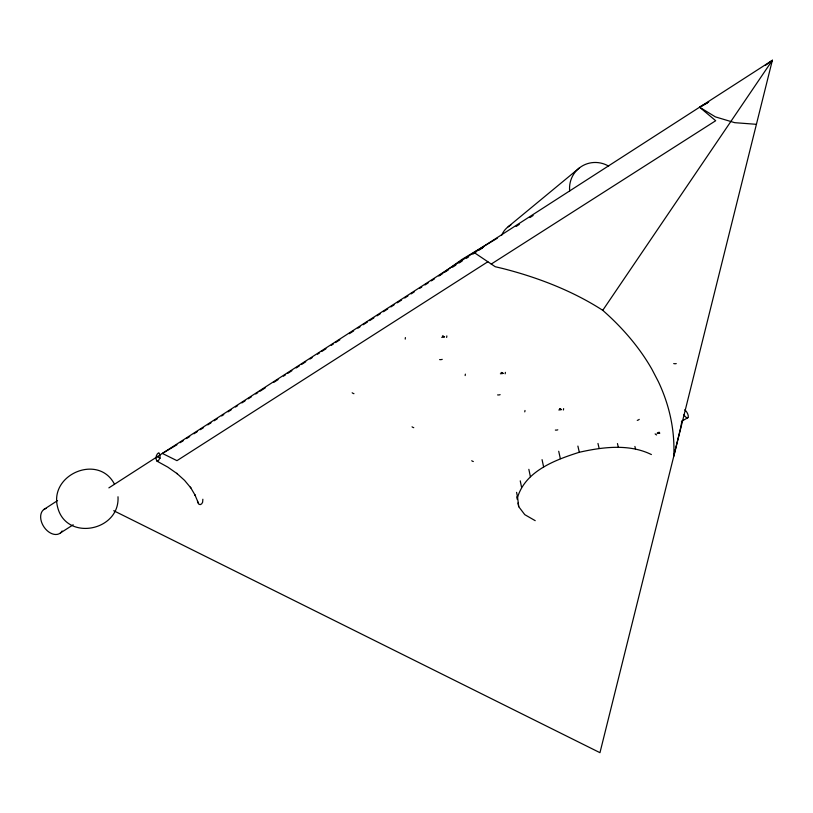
<?xml version="1.0" encoding="UTF-8"?>
<svg xmlns="http://www.w3.org/2000/svg" width="813" height="813" viewBox="0 0 813 813"><rect width="100%" height="100%" fill="white"/><g stroke="black" fill="none" stroke-linecap="round" stroke-linejoin="round"><path stroke-width="1.22" d="M405.372 337.568L405.23 339.112M117.997 496.763C120.09 531.204 65.975 541.773 57.571 507.007C49.095 474.467 98.322 453.502 114.318 483.898M108.871 487.881L772.35 60.314L599.964 752.686L113.718 510.716M535.208 520.666L524.771 514.649L518.724 506.682L517.576 497.271C525.726 470.798 555.299 459.914 579.313 452.262C602.758 447.008 629.11 443.593 651.396 454.548M771.171 62.56L772.35 60.314L765.399 65.386M681.863 421.276A280.018 55.863 88.3 0 1 680.562 428.156L673.794 456.154A490.706 272.497 -3 0 0 658.337 381.592L651.935 369.295A490.706 272.497 -3 0 0 602.748 310.322L772.35 60.314M508.105 226.817L579.578 167.773M439.711 275.333L462.109 259.327L497.282 238.229M659.15 432.181L657.199 433.156M43.75 509.568L57.55 500.584M180.14 442.699L183.332 440.646M186.523 438.583L189.714 436.53M193.972 433.786L197.173 431.733M200.364 429.671L203.555 427.618M207.813 424.874L211.004 422.811M214.205 420.758L217.396 418.695M221.654 415.951L223.778 414.579M228.036 411.845L231.227 409.782M235.485 407.039L237.62 405.667M241.878 402.923L245.069 400.87M248.26 398.807L251.461 396.754M255.719 394.01L257.843 392.638M259.977 391.266L265.292 387.842M273.808 382.354L278.066 379.61M283.391 376.185L285.526 374.813M287.65 373.441L291.908 370.698M296.166 367.954L299.357 365.891M301.491 364.519L305.749 361.775M310.007 359.031L312.131 357.669M317.456 354.234L319.59 352.862M321.714 351.49L325.972 348.747M331.298 345.322L333.421 343.95M335.556 342.578L339.814 339.834M349.387 333.665L353.645 330.921M357.903 328.178L360.037 326.806M363.228 324.743L367.486 321.999M369.62 320.637L373.878 317.893M377.069 315.83L380.26 313.777M383.451 311.714L387.71 308.97M390.911 306.918L394.102 304.855M397.293 302.802L401.551 300.058M404.742 298.005L407.943 295.942M411.134 293.889L414.325 291.826M419.65 288.402L421.774 287.03M424.965 284.967L428.166 282.914M431.357 280.861L434.549 278.798M438.807 276.054L441.998 274.001M445.199 271.938L448.39 269.886M452.648 267.142L455.839 265.089M459.03 263.026L462.231 260.973M466.489 258.229L468.613 256.857M472.871 254.113L476.062 252.05M479.264 249.998L482.455 247.935M516.123 226.451L519.314 224.388M529.944 217.549L533.135 215.486M60.406 532.982L73.19 524.792M487.851 261.756L176.96 460.656L162.356 453.42L176.939 444.762M491.255 264.052L715.694 120.72L699.587 107.204L707.351 102.946M659.262 433.441L659.8 433.126L657.311 433.4M483.552 247.091L474.111 252.518L495.219 266.715L502.769 268.514A341.948 194.368 -5.4 0 1 602.748 310.322M681.416 421.378L687.869 417.699M700.145 106.849L704.901 104.196M444.111 337.131L441.723 337.344M561.255 409.732L558.795 409.976M502.962 373.502L500.401 373.746M560.238 408.807L559.547 408.827L561.478 409.457M501.855 372.527L501.143 372.547L503.186 373.218M443.176 336.064L442.445 336.074L444.589 336.806M756.415 124.318L734.739 122.672L715.369 116.869L699.587 107.204M157.021 461.164L157.498 461.256C160.059 459.802 160.862 455.25 159.033 452.953L158.555 452.851C155.994 454.325 155.202 458.857 157.021 461.164L167.834 467.14L177.224 473.725L176.736 473.298L184.561 480.371L190.801 487.861L190.374 487.139L195.384 495.666L194.947 494.924L198.89 504.273L200.262 504.609L201.634 503.877L202.62 502.282L202.854 499.233M157.244 456.713L158.027 457.048A137.163 74.217 -1.1 0 1 160.313 458.207M197.874 502.973L197.488 501.052M634.902 446.449L635.512 448.898M617.443 443.552L618.337 447.221M597.972 443.451L599.13 448.37M577.891 446.073L579.313 452.262M558.714 451.266L560.34 458.623M542.058 459.65L543.633 466.977M528.846 469.335L530.391 476.692M520.249 480.849L521.519 487.038M516.58 492.363L517.576 497.271M516.733 496.885L517.231 499.334M517.983 503.013L518.724 506.682M708.672 101.981A91.93 2.012 -32.4 0 1 705.786 103.678M501.591 235.404A21.097 20.803 54 0 1 510.849 225.028M569.679 191.035A26.707 26.067 53.9 0 1 581.397 166.492A26.707 26.067 53.9 0 1 608.663 166.137M353.96 393.675A5.051 2.683 58.1 0 1 352.161 392.77M442.231 359.366A5.112 4.035 4.4 0 1 439.62 359.6M446.815 335.901A5.183 0.539 88 0 1 446.642 337.436M473.329 461.51A4.787 2.388 60.2 0 1 471.733 460.727M557.789 429.823A4.807 3.902 9.7 0 1 555.36 430.077M524.985 410.474A4.919 0.691 87.6 0 1 524.741 411.856M563.622 408.634A4.898 0.783 87.4 0 1 563.348 410.006M676.243 363.604A4.949 3.852 13.9 0 1 673.723 363.584M639.231 419.376A4.807 3.384 -58 0 1 637.26 420.372M684.759 409.833A4.807 1.931 60.4 0 1 688.265 416.937A4.807 1.931 60.4 0 1 683.855 414.762M656.619 434.935A4.776 1.992 60.6 0 1 655.146 433.878M413.756 427.658A4.908 2.53 59.2 0 1 412.059 426.815M500.137 394.671A4.959 3.974 6.9 0 1 497.607 394.915M465.341 374.122A5.061 0.569 87.9 0 1 465.148 375.576M505.371 372.364A5.041 0.671 87.8 0 1 505.137 373.817M62.113 530.991A14.38 9.837 56.9 0 1 44.268 527.393A14.38 9.837 56.9 0 1 46.056 508.41"/></g></svg>
